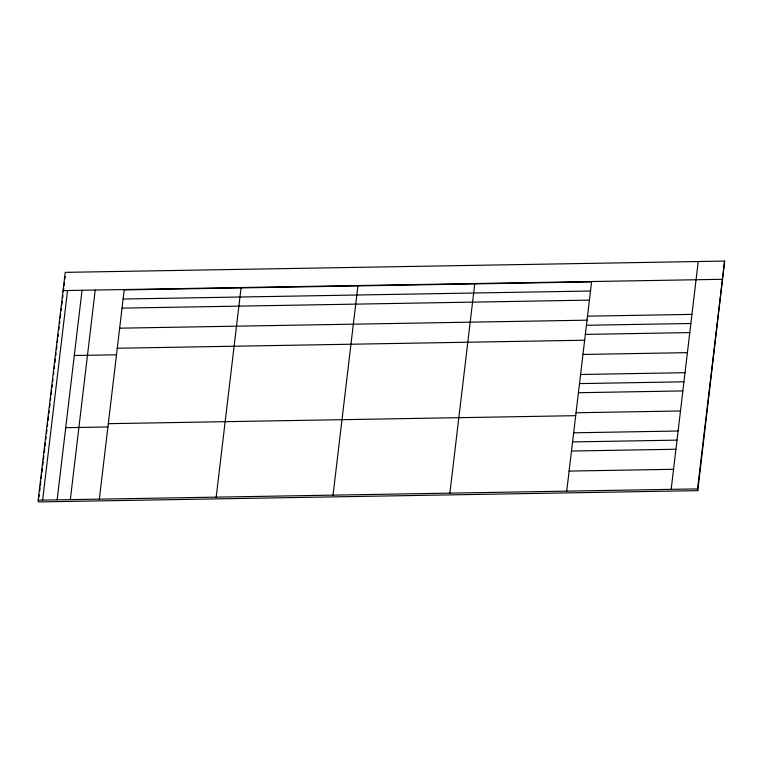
<?xml version="1.0" encoding="UTF-8"?>
<svg xmlns="http://www.w3.org/2000/svg" width="763" height="763" viewBox="0 0 763 763"><rect width="100%" height="100%" fill="white"/><g stroke="black" fill="none" stroke-linecap="round" stroke-linejoin="round"><path stroke-width="1.14" d="M38.15 500.185L65.217 272.362L724.612 261.07L697.783 490.638L38.388 501.93L38.15 500.185L697.544 488.892L724.612 261.07M38.951 497.209L39.228 494.844M39.647 491.305L40.067 487.767M40.353 485.402L40.773 481.863M41.192 478.315L41.612 474.777M41.898 472.421L42.318 468.873M42.738 465.335L43.157 461.796M43.434 459.431L43.853 455.892M44.283 452.354L44.702 448.806M44.979 446.45L45.398 442.902M45.818 439.364L46.104 437.008M46.524 433.46L46.944 429.922M47.363 426.383L47.64 424.018M48.069 420.48L48.489 416.941M48.908 413.393L49.185 411.038M49.605 407.49L50.024 403.951M50.444 400.413L50.73 398.048M51.15 394.509L51.569 390.971M51.989 387.423L52.275 385.067M52.695 381.529L52.971 379.163M53.534 374.442L53.811 372.086M54.23 368.539L54.516 366.183M54.936 362.635L55.356 359.096M55.775 355.558L56.061 353.193M56.481 349.654L56.901 346.116M57.32 342.568L57.597 340.212M58.017 336.674L58.303 334.308M58.865 329.587L59.142 327.222M59.562 323.684L59.848 321.328M60.267 317.78L60.687 314.242M61.107 310.703L61.383 308.338M61.803 304.799L62.223 301.261M62.652 297.713L62.928 295.357M63.348 291.809L63.768 288.271M64.054 285.915L64.473 282.367M64.893 278.829L65.17 276.464M42.633 500.108L67.535 290.512M57.139 499.86L82.042 290.264M70.33 499.631L95.232 290.035M99.343 499.136L124.245 289.539M216.187 497.133L241.089 287.537M333.03 495.139L357.933 285.543M449.874 493.136L474.777 283.54M566.728 491.134L591.621 281.537M671.173 489.341L698.231 261.528M63.052 290.589L722.447 279.296M124.197 289.911L591.583 281.9M123.12 299.02L590.495 291.018M122.032 308.128L589.418 300.126M587.51 316.168L691.955 314.375M119.648 328.176L587.033 320.174M586.423 325.276L690.877 323.493M585.345 334.394L689.79 332.601M117.273 348.233L584.649 340.222M74.288 355.51L116.491 354.785M582.961 354.442L687.406 352.649M580.576 374.49L685.031 372.697M579.499 383.598L683.944 381.815M578.411 392.716L682.866 390.923M576.036 412.764L680.482 410.971M108.308 423.684L575.683 415.682M65.713 427.69L107.917 426.965M573.652 432.812L678.097 431.019M572.565 441.92L677.019 440.137M571.487 451.038L675.932 449.245M569.103 471.086L673.557 469.293M697.544 488.892L697.783 490.638"/></g></svg>
